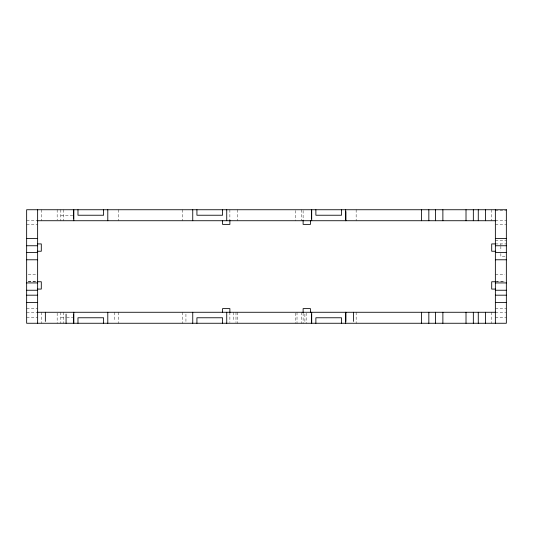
<?xml version="1.0" encoding="UTF-8"?>
<svg xmlns="http://www.w3.org/2000/svg" width="533" height="533" viewBox="0 0 533 533"><rect width="100%" height="100%" fill="white"/><g stroke="black" fill="none" stroke-linecap="round" stroke-linejoin="round"><path stroke-width="0.4" stroke-dasharray="2.67 2" d="M495.364 210.788L506.35 210.788M60.829 215.232L72.741 215.232M26.65 220.729L37.636 220.729M495.364 220.729L506.35 220.729M26.65 224.386L37.636 224.386M495.364 224.386L506.35 224.386M495.364 240.256L506.35 240.256M495.364 243.921L506.35 243.921M504.978 256.733L500.86 256.733L500.86 252.982M28.222 274.408L37.636 274.408M495.364 274.408L504.778 274.408M28.222 281.73L37.636 281.73M495.364 281.73L504.778 281.73M28.276 281.757L36.417 281.757M496.583 281.757L504.724 281.757M26.65 308.614L37.636 308.614M495.364 308.614L506.35 308.614M26.65 312.271L37.636 312.271M495.364 312.271L506.35 312.271M26.65 317.768L37.636 317.768M60.829 317.768L65.546 317.768M66.712 317.768L72.741 317.768M495.364 317.768L506.35 317.768M500.86 243.921L500.86 245.073M500.86 246.253L500.86 250.93M491.706 209.742L491.706 220.729M491.706 312.271L491.706 323.258M356.151 209.742L356.151 220.729M356.151 312.271L356.151 323.258M306.169 312.958L306.169 323.258M304.889 314.104L304.889 322.652M303.117 210.528L303.117 220.729M303.117 313.058L303.117 323.258M301.225 209.742L301.225 220.729M301.225 312.271L301.225 323.258M297.014 312.271L297.014 323.258M295.795 210.528L295.795 220.729M295.795 313.058L295.795 323.258M237.205 209.742L237.205 220.729M237.205 312.271L237.205 323.258M235.986 312.271L235.986 322.572M233.541 312.271L233.541 321.426M229.883 209.742L229.883 219.942M229.883 312.271L229.883 322.472M185.937 314.104L185.937 322.652M182.279 209.742L182.279 220.729M182.279 312.271L182.279 323.258M118.259 209.742L118.259 220.729M118.259 312.271L118.259 323.258M114.595 312.271L114.595 321.426M63.327 209.742L63.327 220.729M63.327 312.271L63.327 323.258M60.829 209.742L60.829 220.729M60.829 312.271L60.829 323.258M57.164 209.742L57.164 219.929M57.164 313.078L57.164 323.258M41.294 209.742L41.294 220.729M41.294 312.271L41.294 323.258"/><path stroke-width="0.8" d="M37.23 220.729L495.77 220.729M26.65 238.424L37.636 238.424M495.364 238.424L506.35 238.424M37.636 243.921L41.294 243.921L41.294 251.243L37.23 251.243M495.364 243.921L491.706 243.921L491.706 251.243L495.77 251.243M26.65 245.753L37.636 245.753M495.364 245.753L506.35 245.753M26.65 252.462L37.636 252.462M495.364 252.462L506.35 252.462M26.65 259.784L37.636 259.784M495.364 259.784L506.35 259.784M37.23 281.757L41.294 281.757L41.294 289.079L37.636 289.079M495.77 281.757L491.706 281.757L491.706 289.079L495.364 289.079M26.65 282.923L37.636 282.923M495.364 282.923L506.35 282.923M26.65 290.245L37.636 290.245M495.364 290.245L506.35 290.245M26.65 295.182L37.636 295.182M495.364 295.182L506.35 295.182M26.65 302.511L37.636 302.511M495.364 302.511L506.35 302.511M37.23 312.271L495.77 312.271M495.364 209.742L495.364 323.258M485.596 209.742L485.596 220.729M485.596 312.271L485.596 323.258M478.274 209.742L478.274 220.729M478.274 312.271L478.274 323.258M473.337 209.742L473.337 220.729M473.337 312.271L473.337 323.258M466.015 209.742L466.015 220.729M466.015 312.271L466.015 323.258M442.876 209.742L442.876 220.729M442.876 312.271L442.876 323.258M435.554 209.742L435.554 220.729M435.554 312.271L435.554 323.258M428.838 209.742L428.838 220.729M428.838 312.271L428.838 323.258M421.516 209.742L421.516 220.729M421.516 312.271L421.516 323.258M353.412 312.271L353.412 321.426M345.837 211.574L345.837 220.729M345.837 312.271L345.837 321.426M345.69 209.742L345.69 220.729M345.69 312.271L345.69 323.258M341.506 209.742L341.506 215.232L315.876 215.232L315.876 209.742M341.506 323.258L341.506 317.768L315.876 317.768L315.876 323.258M311.692 209.742L311.692 220.729M311.692 312.271L311.692 323.258M311.538 209.742L311.538 218.896M311.538 314.104L311.538 323.258M310.439 220.729L310.439 224.386L303.117 224.386L303.117 220.322M310.439 312.271L310.439 308.614L303.117 308.614L303.117 312.678M229.883 220.322L229.883 224.386L222.561 224.386L222.561 220.729M229.883 312.678L229.883 308.614L222.561 308.614L222.561 312.271M226.738 209.742L226.738 220.729M226.738 312.271L226.738 323.258M222.561 209.742L222.561 215.232L196.924 215.232L196.924 209.742M222.561 323.258L222.561 317.768L196.924 317.768L196.924 323.258M192.746 209.742L192.746 220.729M192.746 312.271L192.746 323.258M107.793 209.742L107.793 220.729M107.793 312.271L107.793 323.258M103.609 209.742L103.609 215.232L77.978 215.232L77.978 209.742M103.609 323.258L103.609 317.768L77.978 317.768L77.978 323.258M73.794 209.742L73.794 220.729M73.794 312.271L73.794 323.258M73.641 209.742L73.641 218.896M73.641 314.104L73.641 323.258M66.072 314.104L66.072 323.258M45.358 312.271L45.358 321.426M37.636 209.742L37.636 323.258M506.35 209.742L26.65 209.742L26.65 323.258L506.35 323.258L506.35 209.742"/></g></svg>
